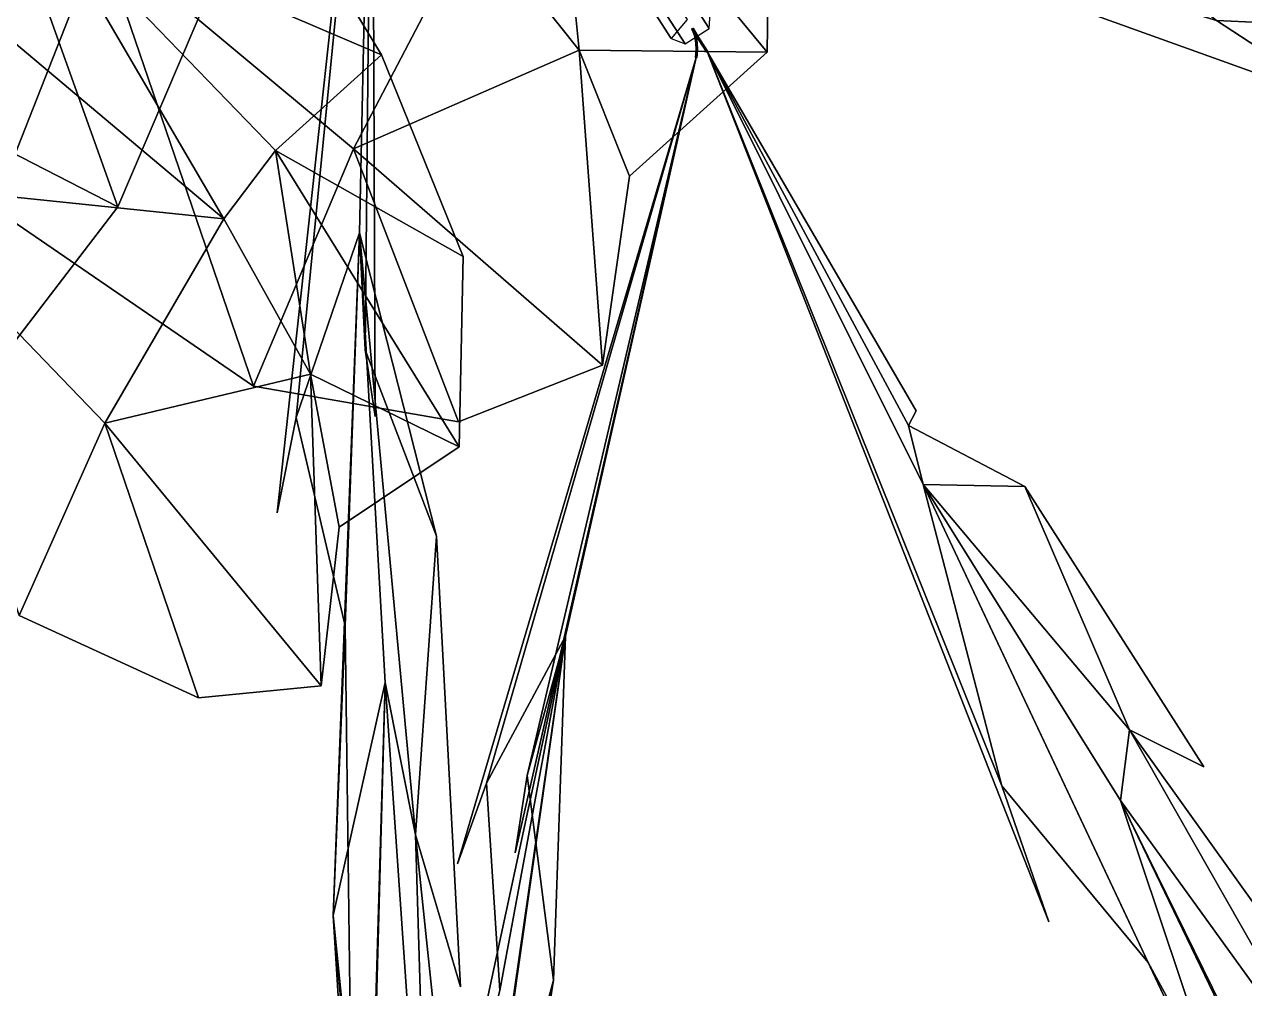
# Model space of a CAD drawing. Header units: metres. Extents: x -317 to 277, y -489 to 236.
# Drawn here: x -158.69 to -135.43, y -188.24 to -169.87 of the extents above; entities that cross this region are included whole.
import ezdxf

# ---------------------------------------------------------------- set-up
doc = ezdxf.new("R2010")
doc.units = ezdxf.units.M

msp = doc.modelspace()

# ---------------------------------------------------------------- linework, layer by layer
at = {"layer": 'Newplan_Leaf', "color": 3}
for points in [[(-153.5157, -177.3563, 773.6316), (-153.8786, -179.1732, 771.3054), (-152.0672, -162.6023, 777.9869)], [(-153.5157, -177.3563, 773.6316), (-152.0672, -162.6023, 777.9869), (-153.8786, -179.1732, 771.3054)], [(-152.0672, -162.6023, 777.9869), (-152.3077, -173.8379, 779.2289), (-153.5157, -177.3563, 773.6316)], [(-152.0672, -162.6023, 777.9869), (-153.5157, -177.3563, 773.6316), (-152.3077, -173.8379, 779.2289)], [(-152.1976, -176.0649, 785.569), (-152.3077, -173.8379, 779.2289), (-152.0672, -162.6023, 777.9869)], [(-152.1976, -176.0649, 785.569), (-152.0672, -162.6023, 777.9869), (-152.3077, -173.8379, 779.2289)], [(-152.0672, -162.6023, 777.9869), (-152.0078, -177.3403, 788.2488), (-152.1976, -176.0649, 785.569)], [(-152.0672, -162.6023, 777.9869), (-152.1976, -176.0649, 785.569), (-152.0078, -177.3403, 788.2488)], [(-141.2104, -165.6042, 789.2116), (-128.7393, -169.4096, 795.0039), (-131.8057, -169.98, 790.2289)], [(-141.2104, -165.6042, 789.2116), (-131.8057, -169.98, 790.2289), (-128.7393, -169.4096, 795.0039)], [(-141.2104, -165.6042, 789.2116), (-131.8057, -169.98, 790.2289), (-135.9688, -169.7922, 788.8181)], [(-141.2104, -165.6042, 789.2116), (-135.9688, -169.7922, 788.8181), (-131.8057, -169.98, 790.2289)], [(-135.9688, -169.7922, 788.8181), (-133.4805, -171.4205, 788.8454), (-148.4704, -166.0282, 780.5542)], [(-135.9688, -169.7922, 788.8181), (-148.4704, -166.0282, 780.5542), (-133.4805, -171.4205, 788.8454)], [(-145.6812, -170.3838, 782.8741), (-141.6929, -177.2308, 798.9903), (-141.8385, -177.5123, 796.0334)], [(-145.6812, -170.3838, 782.8741), (-141.8385, -177.5123, 796.0334), (-141.6929, -177.2308, 798.9903)], [(-141.8385, -177.5123, 796.0334), (-141.5585, -178.6352, 789.413), (-145.6812, -170.3838, 782.8741)], [(-141.8385, -177.5123, 796.0334), (-145.6812, -170.3838, 782.8741), (-141.5585, -178.6352, 789.413)], [(-140.0597, -184.3742, 786.2529), (-139.1681, -186.9701, 785.1084), (-145.6812, -170.3838, 782.8741)], [(-140.0597, -184.3742, 786.2529), (-145.6812, -170.3838, 782.8741), (-139.1681, -186.9701, 785.1084)], [(-145.6812, -170.3838, 782.8741), (-141.5585, -178.6352, 789.413), (-140.0597, -184.3742, 786.2529)], [(-145.6812, -170.3838, 782.8741), (-140.0597, -184.3742, 786.2529), (-141.5585, -178.6352, 789.413)], [(-149.8825, -184.3254, 777.0521), (-150.4399, -185.8638, 774.5688), (-145.8896, -170.4991, 782.6768)], [(-149.8825, -184.3254, 777.0521), (-145.8896, -170.4991, 782.6768), (-150.4399, -185.8638, 774.5688)], [(-145.8896, -170.4991, 782.6768), (-148.3785, -181.5243, 782.9733), (-149.8825, -184.3254, 777.0521)], [(-145.8896, -170.4991, 782.6768), (-149.8825, -184.3254, 777.0521), (-148.3785, -181.5243, 782.9733)], [(-145.8896, -170.4991, 782.6768), (-149.3414, -185.6517, 791.6768), (-149.1085, -184.176, 789.1055)], [(-145.8896, -170.4991, 782.6768), (-149.1085, -184.176, 789.1055), (-149.3414, -185.6517, 791.6768)], [(-149.1085, -184.176, 789.1055), (-148.3785, -181.5243, 782.9733), (-145.8896, -170.4991, 782.6768)], [(-149.1085, -184.176, 789.1055), (-145.8896, -170.4991, 782.6768), (-148.3785, -181.5243, 782.9733)], [(-152.3077, -173.8379, 779.2289), (-152.5803, -181.3283, 771.9866), (-153.5157, -177.3563, 773.6316)], [(-152.3077, -173.8379, 779.2289), (-153.5157, -177.3563, 773.6316), (-152.5803, -181.3283, 771.9866)], [(-152.3077, -173.8379, 779.2289), (-152.8089, -186.8497, 773.3977), (-152.5803, -181.3283, 771.9866)], [(-152.3077, -173.8379, 779.2289), (-152.5803, -181.3283, 771.9866), (-152.8089, -186.8497, 773.3977)], [(-152.3077, -173.8379, 779.2289), (-151.8168, -182.407, 780.1017), (-152.8089, -186.8497, 773.3977)], [(-152.3077, -173.8379, 779.2289), (-152.8089, -186.8497, 773.3977), (-151.8168, -182.407, 780.1017)], [(-150.837, -179.6204, 787.7747), (-151.2357, -185.3084, 787.6455), (-152.3077, -173.8379, 779.2289)], [(-150.837, -179.6204, 787.7747), (-152.3077, -173.8379, 779.2289), (-151.2357, -185.3084, 787.6455)], [(-151.2357, -185.3084, 787.6455), (-151.8168, -182.407, 780.1017), (-152.3077, -173.8379, 779.2289)], [(-151.2357, -185.3084, 787.6455), (-152.3077, -173.8379, 779.2289), (-151.8168, -182.407, 780.1017)], [(-152.1976, -176.0649, 785.569), (-150.837, -179.6204, 787.7747), (-152.3077, -173.8379, 779.2289)], [(-152.1976, -176.0649, 785.569), (-152.3077, -173.8379, 779.2289), (-150.837, -179.6204, 787.7747)], [(-141.8385, -177.5123, 796.0334), (-139.6235, -178.6698, 799.6544), (-141.5585, -178.6352, 789.413)], [(-141.8385, -177.5123, 796.0334), (-141.5585, -178.6352, 789.413), (-139.6235, -178.6698, 799.6544)], [(-139.6235, -178.6698, 799.6544), (-137.6288, -183.3073, 802.3083), (-141.5585, -178.6352, 789.413)], [(-139.6235, -178.6698, 799.6544), (-141.5585, -178.6352, 789.413), (-137.6288, -183.3073, 802.3083)], [(-137.6288, -183.3073, 802.3083), (-137.7989, -184.6539, 794.3195), (-141.5585, -178.6352, 789.413)], [(-137.6288, -183.3073, 802.3083), (-141.5585, -178.6352, 789.413), (-137.7989, -184.6539, 794.3195)], [(-141.5585, -178.6352, 789.413), (-135.5057, -191.4972, 790.6349), (-137.2708, -187.7451, 786.719)], [(-141.5585, -178.6352, 789.413), (-137.2708, -187.7451, 786.719), (-135.5057, -191.4972, 790.6349)], [(-141.5585, -178.6352, 789.413), (-137.7989, -184.6539, 794.3195), (-135.5057, -191.4972, 790.6349)], [(-141.5585, -178.6352, 789.413), (-135.5057, -191.4972, 790.6349), (-137.7989, -184.6539, 794.3195)], [(-141.5585, -178.6352, 789.413), (-137.2708, -187.7451, 786.719), (-140.0597, -184.3742, 786.2529)], [(-141.5585, -178.6352, 789.413), (-140.0597, -184.3742, 786.2529), (-137.2708, -187.7451, 786.719)], [(-170.8842, -215.5022, 525.3574), (-182.1744, -216.0038, 515.5396), (-104.9581, -178.8646, 544.368)], [(-170.8842, -215.5022, 525.3574), (-104.9581, -178.8646, 544.368), (-182.1744, -216.0038, 515.5396)], [(-104.9581, -178.8646, 544.368), (-145.8917, -218.2444, 547.9946), (-170.8842, -215.5022, 525.3574)], [(-104.9581, -178.8646, 544.368), (-170.8842, -215.5022, 525.3574), (-145.8917, -218.2444, 547.9946)], [(-144.636, -238.1873, 575.2946), (-145.8917, -218.2444, 547.9946), (-104.9581, -178.8646, 544.368)], [(-144.636, -238.1873, 575.2946), (-104.9581, -178.8646, 544.368), (-145.8917, -218.2444, 547.9946)], [(-104.9581, -178.8646, 544.368), (-144.9189, -248.2019, 586.4183), (-144.636, -238.1873, 575.2946)], [(-104.9581, -178.8646, 544.368), (-144.636, -238.1873, 575.2946), (-144.9189, -248.2019, 586.4183)], [(-139.6235, -178.6698, 799.6544), (-136.21, -184.0169, 805.9517), (-137.6288, -183.3073, 802.3083)], [(-139.6235, -178.6698, 799.6544), (-137.6288, -183.3073, 802.3083), (-136.21, -184.0169, 805.9517)], [(-150.837, -179.6204, 787.7747), (-150.3802, -188.203, 790.2299), (-151.2357, -185.3084, 787.6455)], [(-150.837, -179.6204, 787.7747), (-151.2357, -185.3084, 787.6455), (-150.3802, -188.203, 790.2299)], [(-152.8089, -186.8497, 773.3977), (-152.4636, -190.2443, 771.3611), (-152.5803, -181.3283, 771.9866)], [(-152.8089, -186.8497, 773.3977), (-152.5803, -181.3283, 771.9866), (-152.4636, -190.2443, 771.3611)], [(-148.3785, -181.5243, 782.9733), (-151.0121, -193.7295, 776.0697), (-149.6295, -188.2762, 775.1324)], [(-148.3785, -181.5243, 782.9733), (-149.6295, -188.2762, 775.1324), (-151.0121, -193.7295, 776.0697)], [(-148.3785, -181.5243, 782.9733), (-149.6117, -190.0612, 783.1583), (-151.0121, -193.7295, 776.0697)], [(-148.3785, -181.5243, 782.9733), (-151.0121, -193.7295, 776.0697), (-149.6117, -190.0612, 783.1583)], [(-148.6059, -188.0786, 791.074), (-150.0883, -193.5512, 790.456), (-148.3785, -181.5243, 782.9733)], [(-148.6059, -188.0786, 791.074), (-148.3785, -181.5243, 782.9733), (-150.0883, -193.5512, 790.456)], [(-150.0883, -193.5512, 790.456), (-149.6117, -190.0612, 783.1583), (-148.3785, -181.5243, 782.9733)], [(-150.0883, -193.5512, 790.456), (-148.3785, -181.5243, 782.9733), (-149.6117, -190.0612, 783.1583)], [(-148.3785, -181.5243, 782.9733), (-149.6295, -188.2762, 775.1324), (-149.8825, -184.3254, 777.0521)], [(-148.3785, -181.5243, 782.9733), (-149.8825, -184.3254, 777.0521), (-149.6295, -188.2762, 775.1324)], [(-149.1085, -184.176, 789.1055), (-148.6059, -188.0786, 791.074), (-148.3785, -181.5243, 782.9733)], [(-149.1085, -184.176, 789.1055), (-148.3785, -181.5243, 782.9733), (-148.6059, -188.0786, 791.074)], [(-151.8168, -182.407, 780.1017), (-152.2233, -196.2393, 775.7288), (-152.8089, -186.8497, 773.3977)], [(-151.8168, -182.407, 780.1017), (-152.8089, -186.8497, 773.3977), (-152.2233, -196.2393, 775.7288)], [(-151.8168, -182.407, 780.1017), (-152.002, -189.1844, 780.8553), (-152.2233, -196.2393, 775.7288)], [(-151.8168, -182.407, 780.1017), (-152.2233, -196.2393, 775.7288), (-152.002, -189.1844, 780.8553)], [(-150.9477, -194.9896, 787.2811), (-152.002, -189.1844, 780.8553), (-151.8168, -182.407, 780.1017)], [(-150.9477, -194.9896, 787.2811), (-151.8168, -182.407, 780.1017), (-152.002, -189.1844, 780.8553)], [(-151.2357, -185.3084, 787.6455), (-150.9477, -194.9896, 787.2811), (-151.8168, -182.407, 780.1017)], [(-151.2357, -185.3084, 787.6455), (-151.8168, -182.407, 780.1017), (-150.9477, -194.9896, 787.2811)], [(-137.6288, -183.3073, 802.3083), (-133.3443, -190.824, 806.6769), (-137.7989, -184.6539, 794.3195)], [(-137.6288, -183.3073, 802.3083), (-137.7989, -184.6539, 794.3195), (-133.3443, -190.824, 806.6769)], [(-137.6288, -183.3073, 802.3083), (-131.7153, -191.5751, 810.1469), (-133.3443, -190.824, 806.6769)], [(-137.6288, -183.3073, 802.3083), (-133.3443, -190.824, 806.6769), (-131.7153, -191.5751, 810.1469)], [(-133.3443, -190.824, 806.6769), (-135.3486, -189.6475, 798.2685), (-137.7989, -184.6539, 794.3195)], [(-133.3443, -190.824, 806.6769), (-137.7989, -184.6539, 794.3195), (-135.3486, -189.6475, 798.2685)], [(-137.7989, -184.6539, 794.3195), (-131.6228, -197.4645, 797.212), (-135.5057, -191.4972, 790.6349)], [(-137.7989, -184.6539, 794.3195), (-135.5057, -191.4972, 790.6349), (-131.6228, -197.4645, 797.212)], [(-137.7989, -184.6539, 794.3195), (-135.3486, -189.6475, 798.2685), (-131.6228, -197.4645, 797.212)], [(-137.7989, -184.6539, 794.3195), (-131.6228, -197.4645, 797.212), (-135.3486, -189.6475, 798.2685)], [(-151.2357, -185.3084, 787.6455), (-149.9201, -197.9182, 789.653), (-150.9477, -194.9896, 787.2811)], [(-151.2357, -185.3084, 787.6455), (-150.9477, -194.9896, 787.2811), (-149.9201, -197.9182, 789.653)], [(-152.2233, -196.2393, 775.7288), (-151.6633, -199.6262, 773.8649), (-152.8089, -186.8497, 773.3977)], [(-152.2233, -196.2393, 775.7288), (-152.8089, -186.8497, 773.3977), (-151.6633, -199.6262, 773.8649)], [(-135.5057, -191.4972, 790.6349), (-133.3984, -194.863, 790.4922), (-137.2708, -187.7451, 786.719)], [(-135.5057, -191.4972, 790.6349), (-137.2708, -187.7451, 786.719), (-133.3984, -194.863, 790.4922)], [(-148.6059, -188.0786, 791.074), (-149.9767, -196.735, 792.8312), (-150.0883, -193.5512, 790.456)], [(-148.6059, -188.0786, 791.074), (-150.0883, -193.5512, 790.456), (-149.9767, -196.735, 792.8312)]]:
    msp.add_3dface(points, dxfattribs=at)
at = {"layer": 'Newplan_Mrstm', "color": 3}
for points in [[(-164.9625, -162.3922, 781.5298), (-159.2839, -173.3701, 779.41), (-157.2487, -168.208, 783.3992)], [(-164.9625, -162.3922, 781.5298), (-157.2487, -168.208, 783.3992), (-159.2839, -173.3701, 779.41)], [(-161.5805, -172.8808, 786.9927), (-154.8944, -173.573, 790.6631), (-166.5083, -163.8006, 788.8535)], [(-161.5805, -172.8808, 786.9927), (-166.5083, -163.8006, 788.8535), (-154.8944, -173.573, 790.6631)], [(-166.5083, -163.8006, 788.8535), (-154.8944, -173.573, 790.6631), (-158.3273, -167.6874, 794.1601)], [(-166.5083, -163.8006, 788.8535), (-158.3273, -167.6874, 794.1601), (-154.8944, -173.573, 790.6631)], [(-158.3273, -167.6874, 794.1601), (-151.8856, -170.4437, 799.4369), (-155.4682, -164.5517, 798.7788)], [(-158.3273, -167.6874, 794.1601), (-155.4682, -164.5517, 798.7788), (-151.8856, -170.4437, 799.4369)], [(-159.87, -165.0906, 763.1393), (-160.8371, -171.3298, 761.5807), (-156.914, -173.341, 763.5004)], [(-159.87, -165.0906, 763.1393), (-156.914, -173.341, 763.5004), (-160.8371, -171.3298, 761.5807)], [(-159.87, -165.0906, 763.1393), (-156.914, -173.341, 763.5004), (-154.2604, -167.1355, 765.0604)], [(-159.87, -165.0906, 763.1393), (-154.2604, -167.1355, 765.0604), (-156.914, -173.341, 763.5004)], [(-150.1186, -167.8415, 786.1709), (-148.1192, -170.3547, 787.9304), (-148.6069, -165.4621, 790.399)], [(-150.1186, -167.8415, 786.1709), (-148.6069, -165.4621, 790.399), (-148.1192, -170.3547, 787.9304)], [(-148.6069, -165.4621, 790.399), (-144.5376, -170.3945, 793.0828), (-144.4846, -166.5099, 793.78)], [(-148.6069, -165.4621, 790.399), (-144.4846, -166.5099, 793.78), (-144.5376, -170.3945, 793.0828)], [(-148.1192, -170.3547, 787.9304), (-144.5376, -170.3945, 793.0828), (-148.6069, -165.4621, 790.399)], [(-148.1192, -170.3547, 787.9304), (-148.6069, -165.4621, 790.399), (-144.5376, -170.3945, 793.0828)], [(-158.3273, -167.6874, 794.1601), (-153.9058, -172.2715, 795.4748), (-151.8856, -170.4437, 799.4369)], [(-158.3273, -167.6874, 794.1601), (-151.8856, -170.4437, 799.4369), (-153.9058, -172.2715, 795.4748)], [(-154.8944, -173.573, 790.6631), (-153.9058, -172.2715, 795.4748), (-158.3273, -167.6874, 794.1601)], [(-154.8944, -173.573, 790.6631), (-158.3273, -167.6874, 794.1601), (-153.9058, -172.2715, 795.4748)], [(-157.2487, -168.208, 783.3992), (-152.418, -172.2341, 785.0568), (-150.1186, -167.8415, 786.1709)], [(-157.2487, -168.208, 783.3992), (-150.1186, -167.8415, 786.1709), (-152.418, -172.2341, 785.0568)], [(-152.418, -172.2341, 785.0568), (-148.1192, -170.3547, 787.9304), (-150.1186, -167.8415, 786.1709)], [(-152.418, -172.2341, 785.0568), (-150.1186, -167.8415, 786.1709), (-148.1192, -170.3547, 787.9304)], [(-159.2839, -173.3701, 779.41), (-154.3262, -176.7628, 782.1716), (-157.2487, -168.208, 783.3992)], [(-159.2839, -173.3701, 779.41), (-157.2487, -168.208, 783.3992), (-154.3262, -176.7628, 782.1716)], [(-154.3262, -176.7628, 782.1716), (-152.418, -172.2341, 785.0568), (-157.2487, -168.208, 783.3992)], [(-154.3262, -176.7628, 782.1716), (-157.2487, -168.208, 783.3992), (-152.418, -172.2341, 785.0568)], [(-153.9058, -172.2715, 795.4748), (-150.3272, -174.2863, 799.0324), (-151.8856, -170.4437, 799.4369)], [(-153.9058, -172.2715, 795.4748), (-151.8856, -170.4437, 799.4369), (-150.3272, -174.2863, 799.0324)], [(-152.418, -172.2341, 785.0568), (-147.6724, -176.357, 788.2293), (-148.1192, -170.3547, 787.9304)], [(-152.418, -172.2341, 785.0568), (-148.1192, -170.3547, 787.9304), (-147.6724, -176.357, 788.2293)], [(-148.1192, -170.3547, 787.9304), (-147.6724, -176.357, 788.2293), (-147.1589, -172.761, 790.2957)], [(-148.1192, -170.3547, 787.9304), (-147.1589, -172.761, 790.2957), (-147.6724, -176.357, 788.2293)], [(-147.1589, -172.761, 790.2957), (-144.5376, -170.3945, 793.0828), (-148.1192, -170.3547, 787.9304)], [(-147.1589, -172.761, 790.2957), (-148.1192, -170.3547, 787.9304), (-144.5376, -170.3945, 793.0828)], [(-160.8371, -171.3298, 761.5807), (-159.3384, -176.5045, 762.287), (-156.914, -173.341, 763.5004)], [(-160.8371, -171.3298, 761.5807), (-156.914, -173.341, 763.5004), (-159.3384, -176.5045, 762.287)], [(-154.8944, -173.573, 790.6631), (-153.2404, -176.5291, 792.0543), (-153.9058, -172.2715, 795.4748)], [(-154.8944, -173.573, 790.6631), (-153.9058, -172.2715, 795.4748), (-153.2404, -176.5291, 792.0543)], [(-154.3262, -176.7628, 782.1716), (-150.419, -177.4395, 785.2355), (-152.418, -172.2341, 785.0568)], [(-154.3262, -176.7628, 782.1716), (-152.418, -172.2341, 785.0568), (-150.419, -177.4395, 785.2355)], [(-153.9058, -172.2715, 795.4748), (-150.4094, -177.9145, 797.4803), (-150.3272, -174.2863, 799.0324)], [(-153.9058, -172.2715, 795.4748), (-150.3272, -174.2863, 799.0324), (-150.4094, -177.9145, 797.4803)], [(-153.2404, -176.5291, 792.0543), (-150.4094, -177.9145, 797.4803), (-153.9058, -172.2715, 795.4748)], [(-153.2404, -176.5291, 792.0543), (-153.9058, -172.2715, 795.4748), (-150.4094, -177.9145, 797.4803)], [(-150.419, -177.4395, 785.2355), (-147.6724, -176.357, 788.2293), (-152.418, -172.2341, 785.0568)], [(-150.419, -177.4395, 785.2355), (-152.418, -172.2341, 785.0568), (-147.6724, -176.357, 788.2293)], [(-158.7957, -181.1277, 784.2602), (-157.159, -177.4649, 788.3074), (-161.5805, -172.8808, 786.9927)], [(-158.7957, -181.1277, 784.2602), (-161.5805, -172.8808, 786.9927), (-157.159, -177.4649, 788.3074)], [(-161.5805, -172.8808, 786.9927), (-157.159, -177.4649, 788.3074), (-154.8944, -173.573, 790.6631)], [(-161.5805, -172.8808, 786.9927), (-154.8944, -173.573, 790.6631), (-157.159, -177.4649, 788.3074)], [(-157.159, -177.4649, 788.3074), (-153.2404, -176.5291, 792.0543), (-154.8944, -173.573, 790.6631)], [(-157.159, -177.4649, 788.3074), (-154.8944, -173.573, 790.6631), (-153.2404, -176.5291, 792.0543)], [(-157.159, -177.4649, 788.3074), (-153.0345, -182.4682, 791.0532), (-153.2404, -176.5291, 792.0543)], [(-157.159, -177.4649, 788.3074), (-153.2404, -176.5291, 792.0543), (-153.0345, -182.4682, 791.0532)], [(-153.2404, -176.5291, 792.0543), (-153.0345, -182.4682, 791.0532), (-152.6953, -179.4483, 793.9221)], [(-153.2404, -176.5291, 792.0543), (-152.6953, -179.4483, 793.9221), (-153.0345, -182.4682, 791.0532)], [(-152.6953, -179.4483, 793.9221), (-150.4094, -177.9145, 797.4803), (-153.2404, -176.5291, 792.0543)], [(-152.6953, -179.4483, 793.9221), (-153.2404, -176.5291, 792.0543), (-150.4094, -177.9145, 797.4803)], [(-158.7957, -181.1277, 784.2602), (-155.3741, -182.6984, 787.5674), (-157.159, -177.4649, 788.3074)], [(-158.7957, -181.1277, 784.2602), (-157.159, -177.4649, 788.3074), (-155.3741, -182.6984, 787.5674)], [(-155.3741, -182.6984, 787.5674), (-153.0345, -182.4682, 791.0532), (-157.159, -177.4649, 788.3074)], [(-155.3741, -182.6984, 787.5674), (-157.159, -177.4649, 788.3074), (-153.0345, -182.4682, 791.0532)]]:
    msp.add_3dface(points, dxfattribs=at)
at = {"layer": 'Newplan_Petiole', "color": 3}
for points in [[(-146.3208, -168.8809, 781.666), (-145.6422, -169.9427, 782.2827), (-145.619, -169.659, 782.7457), (-146.2993, -168.595, 782.1276)], [(-146.7348, -168.7215, 782.4269), (-146.0629, -169.7729, 783.0378), (-146.365, -170.134, 782.7484), (-147.0301, -169.0928, 782.1434)], [(-147.0301, -169.0928, 782.1434), (-146.365, -170.134, 782.7484), (-146.1006, -170.2346, 782.2844), (-146.7698, -169.1868, 781.6756)], [(-146.7698, -169.1868, 781.6756), (-146.1006, -170.2346, 782.2844), (-145.6422, -169.9427, 782.2827), (-146.3208, -168.8809, 781.666)], [(-145.9617, -169.9448, 782.6348), (-145.9111, -170.0715, 782.68), (-145.922, -170.0796, 782.6696), (-145.9726, -169.9529, 782.6245)], [(-145.9726, -169.9529, 782.6245), (-145.922, -170.0796, 782.6696), (-145.9143, -170.0818, 782.6548), (-145.9649, -169.955, 782.6096)], [(-145.9625, -169.9432, 782.6342), (-145.893, -170.052, 782.6974), (-145.9023, -170.0632, 782.6884), (-145.9718, -169.9544, 782.6252)], [(-145.9718, -169.9544, 782.6252), (-145.9023, -170.0632, 782.6884), (-145.8941, -170.0663, 782.674), (-145.9637, -169.9575, 782.6108)], [(-145.9649, -169.955, 782.6096), (-145.9143, -170.0818, 782.6548), (-145.8988, -170.0752, 782.6559), (-145.9494, -169.9485, 782.6107)], [(-145.9637, -169.9575, 782.6108), (-145.8941, -170.0663, 782.674), (-145.8799, -170.0573, 782.674), (-145.9494, -169.9485, 782.6107)], [(-145.9487, -169.9397, 782.6251), (-145.8792, -170.0485, 782.6883), (-145.893, -170.052, 782.6974), (-145.9625, -169.9432, 782.6342)], [(-145.9475, -169.9422, 782.6262), (-145.8969, -170.0689, 782.6714), (-145.9111, -170.0715, 782.68), (-145.9617, -169.9448, 782.6348)], [(-145.9494, -169.9485, 782.6107), (-145.8799, -170.0573, 782.674), (-145.8792, -170.0485, 782.6883), (-145.9487, -169.9397, 782.6251)], [(-145.9494, -169.9485, 782.6107), (-145.8988, -170.0752, 782.6559), (-145.8969, -170.0689, 782.6714), (-145.9475, -169.9422, 782.6262)], [(-145.9111, -170.0715, 782.68), (-145.8813, -170.2118, 782.7054), (-145.8933, -170.2164, 782.6941), (-145.922, -170.0796, 782.6696)], [(-145.922, -170.0796, 782.6696), (-145.8933, -170.2164, 782.6941), (-145.8859, -170.2175, 782.679), (-145.9143, -170.0818, 782.6548)], [(-145.9143, -170.0818, 782.6548), (-145.8859, -170.2175, 782.679), (-145.8696, -170.2137, 782.6808), (-145.8988, -170.0752, 782.6559)], [(-145.8969, -170.0689, 782.6714), (-145.8668, -170.2102, 782.6971), (-145.8813, -170.2118, 782.7054), (-145.9111, -170.0715, 782.68)], [(-145.893, -170.052, 782.6974), (-145.8235, -170.1608, 782.7606), (-145.8328, -170.172, 782.7516), (-145.9023, -170.0632, 782.6884)], [(-145.9023, -170.0632, 782.6884), (-145.8328, -170.172, 782.7516), (-145.8246, -170.1751, 782.7372), (-145.8941, -170.0663, 782.674)], [(-145.8988, -170.0752, 782.6559), (-145.8696, -170.2137, 782.6808), (-145.8668, -170.2102, 782.6971), (-145.8969, -170.0689, 782.6714)], [(-145.8941, -170.0663, 782.674), (-145.8246, -170.1751, 782.7372), (-145.8104, -170.1661, 782.7372), (-145.8799, -170.0573, 782.674)], [(-145.8813, -170.2118, 782.7054), (-145.8746, -170.3572, 782.7092), (-145.8871, -170.3581, 782.6974), (-145.8933, -170.2164, 782.6941)], [(-145.8933, -170.2164, 782.6941), (-145.8871, -170.3581, 782.6974), (-145.8798, -170.3581, 782.6823), (-145.8859, -170.2175, 782.679)], [(-145.8792, -170.0485, 782.6883), (-145.8097, -170.1573, 782.7515), (-145.8235, -170.1608, 782.7606), (-145.893, -170.052, 782.6974)], [(-145.8859, -170.2175, 782.679), (-145.8798, -170.3581, 782.6823), (-145.8631, -170.3573, 782.6844), (-145.8696, -170.2137, 782.6808)], [(-145.8668, -170.2102, 782.6971), (-145.8599, -170.3568, 782.7009), (-145.8746, -170.3572, 782.7092), (-145.8813, -170.2118, 782.7054)], [(-145.8799, -170.0573, 782.674), (-145.8104, -170.1661, 782.7372), (-145.8097, -170.1573, 782.7515), (-145.8792, -170.0485, 782.6883)], [(-145.8696, -170.2137, 782.6808), (-145.8631, -170.3573, 782.6844), (-145.8599, -170.3568, 782.7009), (-145.8668, -170.2102, 782.6971)], [(-145.8235, -170.1608, 782.7606), (-145.7539, -170.2696, 782.8239), (-145.7633, -170.2808, 782.8149), (-145.8328, -170.172, 782.7516)], [(-145.8328, -170.172, 782.7516), (-145.7633, -170.2808, 782.8149), (-145.7551, -170.2839, 782.8005), (-145.8246, -170.1751, 782.7372)], [(-145.8246, -170.1751, 782.7372), (-145.7551, -170.2839, 782.8005), (-145.7409, -170.2749, 782.8004), (-145.8104, -170.1661, 782.7372)], [(-145.8097, -170.1573, 782.7515), (-145.7402, -170.2661, 782.8148), (-145.7539, -170.2696, 782.8239), (-145.8235, -170.1608, 782.7606)], [(-145.8104, -170.1661, 782.7372), (-145.7409, -170.2749, 782.8004), (-145.7402, -170.2661, 782.8148), (-145.8097, -170.1573, 782.7515)], [(-145.8746, -170.3572, 782.7092), (-145.8913, -170.5007, 782.691), (-145.9037, -170.4978, 782.6795), (-145.8871, -170.3581, 782.6974)], [(-145.8871, -170.3581, 782.6974), (-145.9037, -170.4978, 782.6795), (-145.8964, -170.4967, 782.6644), (-145.8798, -170.3581, 782.6823)], [(-145.8798, -170.3581, 782.6823), (-145.8964, -170.4967, 782.6644), (-145.8798, -170.4989, 782.6663), (-145.8631, -170.3573, 782.6844)], [(-145.8599, -170.3568, 782.7009), (-145.8767, -170.5014, 782.6827), (-145.8913, -170.5007, 782.691), (-145.8746, -170.3572, 782.7092)], [(-145.8631, -170.3573, 782.6844), (-145.8798, -170.4989, 782.6663), (-145.8767, -170.5014, 782.6827), (-145.8599, -170.3568, 782.7009)], [(-145.7539, -170.2696, 782.8239), (-145.6844, -170.3784, 782.8871), (-145.6938, -170.3896, 782.8781), (-145.7633, -170.2808, 782.8149)], [(-145.7633, -170.2808, 782.8149), (-145.6938, -170.3896, 782.8781), (-145.6856, -170.3927, 782.8637), (-145.7551, -170.2839, 782.8005)], [(-145.7551, -170.2839, 782.8005), (-145.6856, -170.3927, 782.8637), (-145.6714, -170.3837, 782.8636), (-145.7409, -170.2749, 782.8004)], [(-145.7402, -170.2661, 782.8148), (-145.6707, -170.3749, 782.878), (-145.6844, -170.3784, 782.8871), (-145.7539, -170.2696, 782.8239)], [(-145.7409, -170.2749, 782.8004), (-145.6714, -170.3837, 782.8636), (-145.6707, -170.3749, 782.878), (-145.7402, -170.2661, 782.8148)]]:
    msp.add_3dface(points, dxfattribs=at)

doc.saveas('drawing.dxf')
